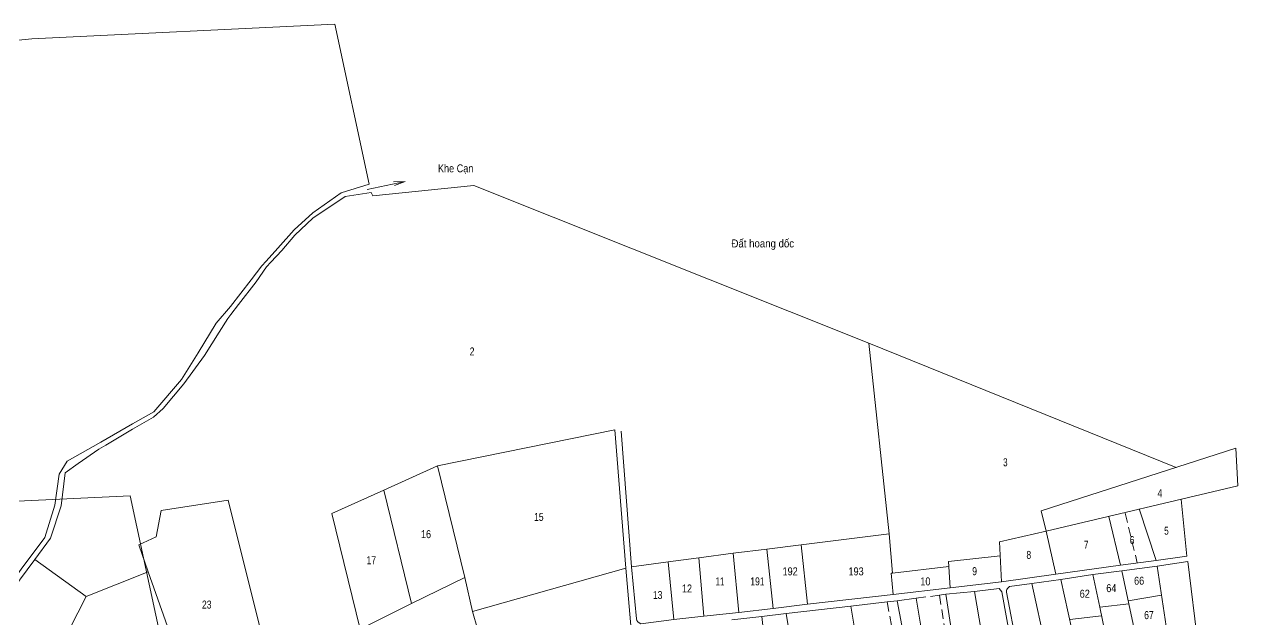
# Model space of a CAD drawing. Header units: metres. Extents: x 550675 to 552313, y 1840051 to 1841549.
# Drawn here: x 551223 to 552284, y 1841029 to 1841549 of the extents above; entities that cross this region are included whole.
import ezdxf
from ezdxf.enums import TextEntityAlignment as Align

# ---------------------------------------------------------------- set-up
doc = ezdxf.new("R2010")
doc.units = ezdxf.units.M
doc.header["$LTSCALE"] = 2.8
doc.linetypes.add('MEDIUM_DASHED', pattern=[4.5, 3, -1.5])
doc.layers.add('25', color=7, linetype='Continuous', lineweight=13)

msp = doc.modelspace()

# ---------------------------------------------------------------- linework, layer by layer
at = {"layer": '25'}
for p, q in [((551494.17, 1841549.49), (551524.34, 1841409.52)), ((551555.64, 1841411.9), (551522.41, 1841404.94)), ((551545.57, 1841411.66), (551555.64, 1841411.9)), ((551546.26, 1841408.42), (551555.64, 1841411.9)), ((551503.11, 1841398.69), (551525.87, 1841402.16)), ((551615.81, 1841408.47), (551961.4, 1841270.41)), ((551503.11, 1841398.69), (551474.82, 1841379.73)), ((551420.97, 1841326.04), (551402.87, 1841302.48)), ((551425.44, 1841324.11), (551410.08, 1841304.2)), ((551402.87, 1841302.48), (551390.44, 1841287.85)), ((551410.08, 1841304.2), (551403.27, 1841295.46)), ((551390.44, 1841287.85), (551374.59, 1841261.94)), ((551392.98, 1841280.12), (551380.18, 1841259.6)), ((551961.4, 1841270.41), (551979.08, 1841103.74)), ((552230.14, 1841161.84), (551961.4, 1841270.41)), ((551374.59, 1841261.94), (551360.2, 1841238.68)), ((551360.2, 1841238.68), (551335.95, 1841210.52)), ((551335.95, 1841210.52), (551317.22, 1841199.85)), ((551344.07, 1841213.26), (551335.7, 1841205.85)), ((551317.22, 1841199.85), (551289.5, 1841183.99)), ((551335.7, 1841205.85), (551317.22, 1841195.17)), ((551584.03, 1841163.12), (551739.01, 1841194.55)), ((551744.55, 1841193.55), (551753.82, 1841074.7)), ((551289.5, 1841183.99), (551259.98, 1841167.18)), ((552112.14, 1841123.94), (552282.23, 1841178.53)), ((552282.23, 1841178.53), (552283.93, 1841145.65)), ((551259.98, 1841167.18), (551252.97, 1841156)), ((551252.97, 1841156), (551249.38, 1841128.67)), ((551258.36, 1841157.01), (551254.76, 1841128.26)), ((551269.71, 1841165.12), (551258.36, 1841157.01)), ((551537.05, 1841141.76), (551584.03, 1841163.12)), ((551584.03, 1841163.12), (551607.86, 1841065.44)), ((552116.25, 1841106.09), (552283.93, 1841145.65)), ((551315.16, 1841136.95), (551345.33, 1840996.98)), ((551491.65, 1841121.51), (551537.05, 1841141.76)), ((551561.26, 1841042.72), (551537.05, 1841141.76)), ((551249.38, 1841128.67), (551240.52, 1841100.35)), ((551254.76, 1841128.26), (551245.63, 1841100.03)), ((551342.42, 1841124.03), (551400.91, 1841133.17)), ((552212.71, 1841080.46), (552197.85, 1841125.53)), ((552239.48, 1841084.1), (552234.49, 1841133.82)), ((551342.42, 1841124.03), (551337.96, 1841100.97)), ((551516.5, 1841020.31), (551491.65, 1841121.51)), ((552116.25, 1841106.09), (552112.14, 1841123.94)), ((552181.4, 1841076.15), (552171.07, 1841118.95)), ((551902.09, 1841094.19), (551979.08, 1841103.74)), ((551982.03, 1841069.23), (551979.08, 1841103.74)), ((552116.25, 1841106.09), (552075.47, 1841096.73)), ((552124.93, 1841068.39), (552116.25, 1841106.09)), ((551245.63, 1841100.03), (551231.73, 1841081.09)), ((551322.73, 1841094.05), (551337.96, 1841100.97)), ((551322.73, 1841094.05), (551331.05, 1841070.42)), ((551871.94, 1841090.15), (551902.09, 1841094.19)), ((551902.09, 1841094.19), (551907.55, 1841042.17)), ((552077.17, 1841061.81), (552075.47, 1841096.73)), ((551785.85, 1841079.24), (551812.65, 1841082.76)), ((551812.65, 1841082.76), (551842.52, 1841086.67)), ((551812.65, 1841082.76), (551816.85, 1841031.54)), ((551842.52, 1841086.67), (551871.94, 1841090.15)), ((551871.94, 1841090.15), (551877.62, 1841038.36)), ((552030.91, 1841079.48), (552076.08, 1841084.3)), ((551231.73, 1841081.09), (551276.69, 1841048.76)), ((551614.6, 1841035.84), (551748.66, 1841073.74)), ((551753.82, 1841074.7), (551785.85, 1841079.24)), ((551753.82, 1841074.7), (551757.98, 1841029.22)), ((551790.84, 1841028.59), (551785.85, 1841079.24)), ((551982.03, 1841069.23), (552031.24, 1841075)), ((552030.91, 1841079.48), (552032.5, 1841056.55)), ((552213.4, 1841075.42), (552240.43, 1841079.42)), ((552213.4, 1841075.42), (552230.29, 1840963.95)), ((552240.43, 1841079.42), (552253.8, 1840967.52)), ((551276.69, 1841048.76), (551331.05, 1841070.42)), ((551561.26, 1841042.72), (551607.86, 1841065.44)), ((551607.86, 1841065.44), (551614.6, 1841035.84)), ((551980.92, 1841069.18), (551982.03, 1841069.23)), ((551982.51, 1841050.73), (551980.92, 1841069.18)), ((552032.5, 1841056.55), (552077.17, 1841061.81)), ((552103.71, 1841060.25), (552129.12, 1841063.8)), ((552129.12, 1841063.8), (552157.29, 1841068)), ((552129.12, 1841063.8), (552154.14, 1840952.15)), ((551907.55, 1841042.17), (551982.51, 1841050.73)), ((551982.51, 1841050.73), (552032.5, 1841056.55)), ((552028.58, 1841050.8), (552046.95, 1840933.91)), ((552053.69, 1841053.24), (552062.28, 1841003.06)), ((552101.98, 1840946.82), (552081.61, 1841052.66)), ((552084.29, 1841057.46), (552103.71, 1841060.25)), ((552128.5, 1840948.43), (552103.71, 1841060.25)), ((552188.24, 1841045.08), (552217.2, 1841050.07)), ((551252.25, 1841001.2), (551276.69, 1841048.76)), ((551516.5, 1841020.31), (551561.26, 1841042.72)), ((551877.62, 1841038.36), (551907.55, 1841042.17)), ((551966.01, 1840919.08), (551945.4, 1841040.37)), ((552002.68, 1841047.31), (552022.8, 1840929.24)), ((552163.37, 1841039.51), (552188.69, 1841042.35)), ((552163.37, 1841039.51), (552180.29, 1840956.5)), ((552188.69, 1841042.35), (552195.17, 1841012.41)), ((551614.6, 1841035.84), (551632.41, 1840974.24)), ((551761.85, 1841024.89), (551790.84, 1841028.59)), ((551790.84, 1841028.59), (551816.85, 1841031.54)), ((551816.85, 1841031.54), (551847.52, 1841034.88)), ((551867.54, 1841031.39), (551882.8, 1840903.96)), ((551889.05, 1841033.87), (551909.2, 1840908.36)), ((552137.02, 1841028.73), (552164.84, 1841032.08))]:
    msp.add_line(p, q, dxfattribs=at)
at = {"layer": '25', "linetype": 'MEDIUM_DASHED'}
for p, q in [((552185.49, 1841121.87), (552196.05, 1841078.36)), ((552002.68, 1841047.31), (552023, 1841050.05)), ((552023, 1841050.05), (552041.78, 1840932.82)), ((551977.35, 1841044.06), (551986.06, 1840994.61))]:
    msp.add_line(p, q, dxfattribs=at)
at = {"layer": '25'}
for points in [[(551155.15, 1841529.54), (551229.28, 1841536.86), (551494.17, 1841549.49)], [(551524.34, 1841409.52), (551499.71, 1841402), (551474.82, 1841384.61)], [(551525.87, 1841402.16), (551527.34, 1841399.47), (551615.81, 1841408.47)], [(551474.82, 1841379.73), (551459.28, 1841364.9), (551447.81, 1841351.69), (551438.24, 1841341.29), (551434.48, 1841337.2), (551425.44, 1841324.11)], [(551474.82, 1841384.61), (551458.77, 1841369.58), (551444.46, 1841353.52)], [(551444.46, 1841353.52), (551434.17, 1841342.3), (551430.48, 1841338.27), (551420.97, 1841326.04)], [(551403.27, 1841295.46), (551400.6, 1841292.12), (551392.98, 1841280.12)], [(551380.18, 1841259.6), (551362.23, 1841234.92), (551344.07, 1841213.26)], [(551317.22, 1841195.17), (551293.88, 1841181.39), (551287.7, 1841177.73), (551269.71, 1841165.12)], [(551739.01, 1841194.55), (551748.66, 1841073.74), (551753.49, 1841020.09), (551755.26, 1841008.07)], [(550976.14, 1841117), (551050.27, 1841124.32), (551315.16, 1841136.95)], [(551400.91, 1841133.17), (551437.89, 1840984.66), (551438.69, 1840981.43)], [(551240.52, 1841100.35), (551219.96, 1841072.82), (551210.23, 1841059.04), (551204.85, 1841048.67), (551197.44, 1841036.77)], [(551842.52, 1841086.67), (551847.52, 1841034.88), (551877.62, 1841038.36)], [(552239.48, 1841084.1), (552212.71, 1841080.46), (552181.4, 1841076.15), (552124.93, 1841068.39), (552077.17, 1841061.81)], [(551231.73, 1841081.09), (551205.96, 1841046.28), (551194.57, 1841031.42), (551197.44, 1841036.77)], [(552182.56, 1841071.31), (552157.29, 1841068), (552163.37, 1841039.51)], [(552188.69, 1841042.35), (552182.56, 1841071.31), (552213.4, 1841075.42)], [(551331.05, 1841070.42), (551361.27, 1840984.66), (551372.29, 1840953.37)], [(552023, 1841050.05), (552028.58, 1841050.8), (552053.69, 1841053.24), (552075.13, 1841056), (552077.47, 1841052.92), (552085.71, 1841007.65), (552088.34, 1840993.24), (552091.97, 1840973.32), (552097.73, 1840946.06)], [(551841.49, 1841028.38), (551867.54, 1841031.39), (551889.05, 1841033.87), (551945.4, 1841040.37), (551977.35, 1841044.06), (551985.97, 1841045.05), (552002.68, 1841047.31)], [(551985.97, 1841045.05), (551995.4, 1840995.8), (552008.99, 1840926.81)]]:
    msp.add_lwpolyline(points, dxfattribs=at)
for points in [[(552084.29, 1841057.46), (552082.4, 1841056.04), (552081.61, 1841054.45), (552081.61, 1841053.21), (552081.61, 1841052.66)], [(551761.85, 1841024.89), (551759.58, 1841025.97), (551758.28, 1841027.39), (551757.98, 1841029.22)]]:
    msp.add_open_spline(points, degree=3, dxfattribs=at)

# ---------------------------------------------------------------- texts
for s, width, p in [('Khe Cạn', 0.85, (551599.89, 1841419.94)), ('Đất hoang dốc', 0.9, (551868.525, 1841354.25)), ('2', 0.8, (551614.24, 1841259.73)), ('3', 0.75, (552080.68, 1841162.77)), ('4', 0.8, (552215.88, 1841135.74)), ('15', 0.8, (551672.64, 1841114.96)), ('16', 0.85, (551573.955, 1841099.91)), ('5', 0.75, (552221.575, 1841102.89)), ('7', 0.8, (552151.385, 1841090.7)), ('6', 0.8, (552191.54, 1841094.76)), ('17', 0.8, (551526.11, 1841077.12)), ('8', 0.8, (552101.195, 1841081.75)), ('192', 0.85, (551892.435, 1841067.33)), ('193', 0.85, (551950.115, 1841067.33)), ('9', 0.8, (552053.795, 1841067.52)), ('11', 0.75, (551831.085, 1841058.57)), ('191', 0.8, (551863.835, 1841058.57)), ('10', 0.85, (552010.735, 1841058.57)), ('66', 0.85, (552197.675, 1841059.17)), ('13', 0.8, (551776.545, 1841046.66)), ('12', 0.85, (551802.205, 1841052.36)), ('62', 0.85, (552150.135, 1841047.78)), ('64', 0.85, (552173.375, 1841052.66)), ('23', 0.8, (551382.165, 1841038.29)), ('67', 0.8, (552206.27, 1841029.08))]:
    msp.add_text(s, height=7, dxfattribs=dict(at, width=width)).set_placement(p, align=Align.CENTER)

doc.saveas('drawing.dxf')
